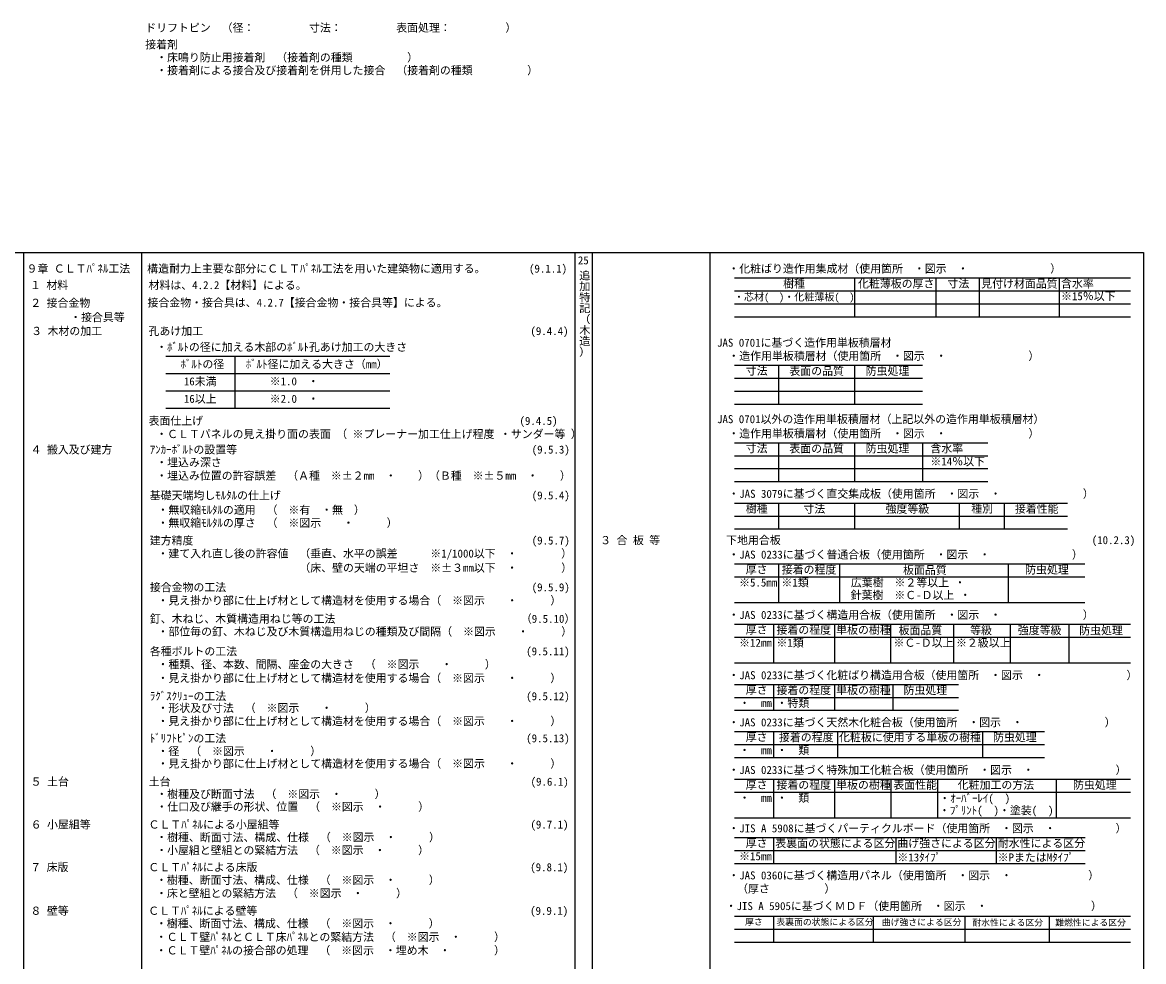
# Model space of a CAD drawing. Units: millimetres on the paper. Extents: x -388 to 614, y -670 to 343.
# Drawn here: x 13.8 to 404.3, y 16.4 to 343.5 of the extents above; entities that cross this region are included whole.
import ezdxf
from ezdxf.enums import TextEntityAlignment as Align

# ---------------------------------------------------------------- set-up
doc = ezdxf.new("R2010")
doc.units = ezdxf.units.MM
doc.layers.add('8-0', color=7, linetype='Continuous')
doc.layers.add('8-8', color=7, linetype='Continuous')
doc.styles.add('@ＭＳ ゴシック', font='')
doc.styles.add('ＭＳ ゴシック', font='')
doc.styles.get('@ＭＳ ゴシック').set_extended_font_data('@MS Gothic')
doc.styles.get('ＭＳ ゴシック').set_extended_font_data('MS Gothic')

msp = doc.modelspace()

# ---------------------------------------------------------------- linework, layer by layer
at = {"layer": '8-0', "color": 4}
for p, q in [((14.254, 263.308), (14.254, -284.192)), ((55.254, 263.308), (55.254, -284.192)), ((212.254, 263.308), (212.254, -268.796)), ((253.254, 263.308), (253.254, -268.796))]:
    msp.add_line(p, q, dxfattribs=at)
at = {"layer": '8-0'}
for p, q in [((206.254, 263.308), (206.254, -284.192)), ((404.254, 263.308), (404.254, -306.608))]:
    msp.add_line(p, q, dxfattribs=at)
msp.add_lwpolyline([(-387.745, -306.608), (-387.745, 263.308), (-74.652, 263.308), (404.254, 263.308)], dxfattribs=at)
at = {"layer": '8-8', "color": 4}
for p, q in [((261.754, 254.506), (399.754, 254.506)), ((303.754, 241.006), (303.754, 254.506)), ((331.984, 241.006), (331.984, 254.506)), ((347.143, 241.006), (347.143, 254.506)), ((374.917, 254.506), (374.917, 241.006)), ((261.754, 250.006), (399.754, 250.006)), ((261.754, 245.506), (399.754, 245.506)), ((261.754, 241.006), (399.754, 241.006)), ((261.754, 224.096), (327.296, 224.096)), ((277.288, 210.596), (277.288, 224.096)), ((303.754, 210.596), (303.754, 224.096)), ((261.754, 219.596), (327.296, 219.596)), ((261.754, 215.096), (327.296, 215.096)), ((261.754, 210.596), (327.296, 210.596)), ((261.754, 197.096), (350.076, 197.096)), ((277.288, 183.596), (277.288, 197.096)), ((303.754, 183.596), (303.754, 197.096)), ((327.296, 197.096), (327.296, 183.596)), ((261.754, 192.596), (350.076, 192.596)), ((261.754, 188.096), (350.076, 188.096)), ((261.754, 183.596), (350.076, 183.596)), ((261.754, 176.096), (377.802, 176.096)), ((277.288, 167.096), (277.288, 176.096)), ((303.754, 167.096), (303.754, 176.096)), ((340.056, 176.096), (340.056, 167.096)), ((355.826, 167.096), (355.826, 176.096)), ((261.754, 171.596), (377.802, 171.596)), ((261.754, 167.096), (377.802, 167.096)), ((261.754, 154.922), (383.747, 154.922)), ((277.272, 141.422), (277.272, 154.922)), ((298.464, 141.422), (298.464, 154.922)), ((357.158, 154.922), (357.158, 141.422)), ((261.754, 150.422), (383.747, 150.422)), ((261.754, 141.422), (383.747, 141.422)), ((261.754, 133.945), (399.754, 133.945)), ((275.538, 120.445), (275.538, 133.945)), ((296.73, 120.445), (296.73, 133.945)), ((316.292, 120.445), (316.292, 133.945)), ((338.067, 133.945), (338.067, 120.445)), ((357.791, 133.945), (357.791, 120.445)), ((378.266, 133.945), (378.266, 120.445)), ((261.754, 129.445), (399.754, 129.445)), ((261.754, 120.445), (399.754, 120.445)), ((261.754, 112.945), (339.754, 112.945)), ((275.538, 103.945), (275.538, 112.945)), ((296.73, 103.945), (296.73, 112.945)), ((317.003, 103.945), (317.003, 112.945)), ((261.754, 108.445), (339.754, 108.445)), ((261.754, 103.945), (339.754, 103.945)), ((261.754, 96.526), (369.754, 96.526)), ((275.538, 87.526), (275.538, 96.526)), ((297.754, 87.526), (297.754, 96.526)), ((348.281, 87.526), (348.281, 96.526)), ((261.754, 92.026), (369.754, 92.026)), ((261.754, 87.526), (369.754, 87.526)), ((261.754, 79.945), (399.754, 79.945)), ((275.538, 66.445), (275.538, 79.945)), ((296.73, 66.445), (296.73, 79.945)), ((316.392, 66.445), (316.392, 79.945)), ((332.553, 66.445), (332.553, 79.945)), ((373.904, 66.445), (373.904, 79.945)), ((261.754, 75.445), (399.754, 75.445)), ((261.754, 66.445), (399.754, 66.445)), ((261.754, 59.62), (383.912, 59.62)), ((275.538, 50.62), (275.538, 59.62)), ((318.048, 50.62), (318.048, 59.62)), ((353, 50.62), (353, 59.62)), ((261.754, 55.12), (383.912, 55.12)), ((261.754, 50.62), (383.912, 50.62)), ((261.754, 32.201), (399.754, 32.201)), ((275.538, 23.201), (275.538, 32.201)), ((310.253, 23.201), (310.253, 32.201)), ((342.167, 23.201), (342.167, 32.201)), ((371.476, 23.201), (371.476, 32.201)), ((261.754, 27.701), (399.754, 27.701)), ((261.754, 23.201), (399.754, 23.201))]:
    msp.add_line(p, q, dxfattribs=at)
at = {"layer": '8-8'}
for p, q in [((63.754, 227.21), (141.754, 227.21)), ((87.754, 227.21), (87.754, 209.21)), ((63.754, 221.21), (141.754, 221.21)), ((63.754, 215.21), (141.754, 215.21)), ((63.754, 209.21), (141.754, 209.21))]:
    msp.add_line(p, q, dxfattribs=at)

# ---------------------------------------------------------------- texts
at = {"layer": '8-0', "style": 'ＭＳ ゴシック'}
for s, p in [('25', (207.259, 258.408)), ('９章 ＣＬＴﾊﾟﾈﾙ工法', (15.278, 255.523)), ('構造耐力上主要な部分にＣＬＴﾊﾟﾈﾙ工法を用いた建築物に適用する。        (9.1.1)', (57.278, 255.523)), ('・化粧ばり造作用集成材（使用箇所\u3000・図示\u3000・\u3000\u3000\u3000\u3000\u3000\u3000\u3000 ）', (259.646, 255.514)), ('材料は、4.2.2【材料】による。', (57.746, 249.768)), ('接合金物・接合具は、4.2.7【接合金物・接合具等】による。', (57.39, 243.682)), ('JAS 0701に基づく造作用単板積層材', (255.718, 229.732)), ('・造作用単板積層材（使用箇所\u3000・図示\u3000・\u3000\u3000\u3000\u3000\u3000\u3000\u3000 ）', (259.646, 225.104)), ('JAS 0701以外の造作用単板積層材（上記以外の造作用単板積層材）', (255.718, 203.096)), ('・造作用単板積層材（使用箇所\u3000・図示\u3000・\u3000\u3000\u3000\u3000\u3000\u3000\u3000 ）', (259.646, 198.104)), ('・JAS 3079に基づく直交集成板（使用箇所\u3000・図示\u3000・\u3000\u3000\u3000\u3000\u3000\u3000\u3000 ）', (259.646, 177.104)), (' ３ 合 板 等', (213.138, 160.93)), ('\u3000下地用合板\u3000\u3000\u3000\u3000\u3000\u3000\u3000\u3000\u3000\u3000\u3000\u3000\u3000\u3000\u3000\u3000\u3000\u3000\u3000\u3000\u3000\u3000\u3000\u3000\u3000\u3000\u3000\u3000 (10.2.3)', (255.102, 160.969)), ('・JAS 0233に基づく普通合板（使用箇所\u3000・図示\u3000・\u3000\u3000\u3000\u3000\u3000\u3000\u3000 ）', (259.646, 155.93)), ('・JAS 0233に基づく構造用合板（使用箇所\u3000・図示\u3000・\u3000\u3000\u3000\u3000\u3000\u3000\u3000 ）', (259.646, 134.93)), ('・JAS 0233に基づく化粧ばり構造用合板（使用箇所\u3000・図示\u3000・\u3000\u3000\u3000\u3000\u3000\u3000\u3000 ）', (259.646, 113.93)), ('・JAS 0233に基づく天然木化粧合板（使用箇所\u3000・図示\u3000・\u3000\u3000\u3000\u3000\u3000\u3000\u3000 ）', (259.646, 97.51)), ('・JAS 0233に基づく特殊加工化粧合板（使用箇所\u3000・図示\u3000・\u3000\u3000\u3000\u3000\u3000\u3000\u3000 ）', (259.646, 80.93)), ('・JIS A 5908に基づくパーティクルボード（使用箇所\u3000・図示\u3000・\u3000\u3000\u3000\u3000\u3000 ）', (259.646, 60.604)), ('・JAS 0360に基づく構造用パネル（使用箇所\u3000・図示\u3000・\u3000\u3000\u3000\u3000\u3000\u3000  ）', (259.635, 44.216)), ('\u3000（厚さ\u3000\u3000\u3000\u3000\u3000）', (258.905, 39.597)), ('・JIS A 5905に基づくＭＤＦ（使用箇所\u3000・図示\u3000・\u3000\u3000 \u3000\u3000 \u3000\u3000\u3000\u3000 ）', (258.7, 33.534))]:
    msp.add_text(s, height=2.786, dxfattribs=at).set_placement(p, align=Align.BOTTOM_LEFT)
at = {"layer": '8-0', "style": '@ＭＳ ゴシック'}
msp.add_text('追加特記（木造）', height=2.786, rotation=270, dxfattribs=at).set_placement((207.359, 257.308), align=Align.BOTTOM_LEFT)
at = {"layer": '8-8', "style": 'ＭＳ ゴシック'}
for s, height, p in [('ドリフトピン\u3000（径：\u3000\u3000\u3000\u3000\u3000寸法：\u3000\u3000\u3000\u3000\u3000表面処理：\u3000\u3000\u3000\u3000\u3000）', 2.786, (56.612, 339.4)), ('接着剤', 2.786, (56.612, 333.571)), ('\u3000・床鳴り防止用接着剤\u3000（接着剤の種類\u3000\u3000\u3000\u3000\u3000）', 2.786, (56.612, 329.071)), ('\u3000・接着剤による接合及び接着剤を併用した接合\u3000（接着剤の種類\u3000\u3000\u3000\u3000\u3000）', 2.786, (56.612, 324.571)), ('１ 材料', 2.786, (16.492, 249.778)), ('樹種', 2.786, (278.731, 250.278)), ('化粧薄板の厚さ', 2.786, (304.82, 250.278)), ('寸法', 2.786, (335.95, 250.355)), ('見付け材面品質', 2.786, (347.704, 250.278)), ('含水率', 2.786, (375.504, 250.278)), ('２ 接合金物', 2.786, (16.561, 243.575)), ('・芯材(\u3000)・化粧薄板(\u3000)', 2.566, (261.599, 245.822)), ('※15％以下', 2.786, (375.504, 245.918)), ('・接合具等', 2.786, (30.463, 238.579)), ('３ 木材の加工', 2.786, (16.89, 233.778)), ('孔あけ加工\u3000\u3000\u3000\u3000\u3000\u3000\u3000\u3000\u3000\u3000\u3000\u3000\u3000\u3000\u3000 \u3000\u3000\u3000\u3000\u3000\u3000\u3000\u3000\u3000\u3000\u3000\u3000\u3000\u3000 (9.4.4)', 2.786, (57.74, 233.778)), ('\u3000・ﾎﾞﾙﾄの径に加える木部のﾎﾞﾙﾄ孔あけ加工の大きさ', 2.786, (56.612, 228.197)), ('ﾎﾞﾙﾄの径', 2.786, (68.917, 222.249)), ('ﾎﾞﾙﾄ径に加える大きさ（mm）', 2.786, (91.599, 222.249)), ('寸法', 2.786, (265.72, 219.945)), ('表面の品質', 2.786, (280.902, 219.868)), ('防虫処理', 2.786, (307.476, 219.868)), ('16未満', 2.786, (70.05, 216.257)), ('※1.0\u3000・\u3000\u3000', 2.786, (99.937, 216.257)), ('16以上', 2.786, (70.059, 210.18)), ('※2.0\u3000・\u3000', 2.786, (99.954, 210.18)), ('表面仕上げ\u3000\u3000\u3000\u3000\u3000\u3000\u3000\u3000\u3000\u3000\u3000\u3000\u3000\u3000 \u3000\u3000\u3000\u3000\u3000\u3000\u3000\u3000\u3000\u3000\u3000\u3000\u3000\u3000 (9.4.5)', 2.786, (57.74, 202.51)), ('\u3000・ＣＬＴパネルの見え掛り面の表面 （ ※プレーナー加工仕上げ程度 ・サンダー等 ）', 2.786, (56.612, 197.903)), ('４ 搬入及び建方', 2.786, (16.667, 192.5)), ('ｱﾝｶｰﾎﾞﾙﾄの設置等\u3000\u3000\u3000\u3000\u3000\u3000\u3000\u3000\u3000\u3000\u3000\u3000\u3000\u3000 \u3000\u3000\u3000\u3000\u3000\u3000\u3000\u3000\u3000\u3000\u3000 \u3000(9.5.3)', 2.786, (58.192, 192.5)), ('寸法', 2.786, (265.72, 192.945)), ('表面の品質', 2.786, (280.902, 192.868)), ('防虫処理', 2.786, (307.476, 192.868)), ('含水率', 2.786, (330.017, 192.868)), ('\u3000・埋込み深さ', 2.786, (56.639, 188.04)), ('※14％以下', 2.786, (330.017, 188.361)), ('\u3000・埋込み位置の許容誤差\u3000（Ａ種\u3000※±２mm\u3000・\u3000\u3000）（Ｂ種\u3000※±５mm\u3000・\u3000\u3000）', 2.786, (56.639, 183.41)), ('基礎天端均しﾓﾙﾀﾙの仕上げ\u3000\u3000\u3000\u3000\u3000\u3000\u3000\u3000\u3000\u3000 \u3000\u3000\u3000\u3000\u3000\u3000\u3000\u3000\u3000\u3000\u3000 \u3000(9.5.4)', 2.786, (58.192, 176.556)), ('樹種', 2.786, (265.72, 171.945)), ('寸法', 2.786, (285.795, 171.868)), ('強度等級', 2.786, (314.406, 171.868)), ('種別', 2.786, (344.257, 171.945)), ('接着性能', 2.786, (359.439, 171.868)), ('\u3000・無収縮ﾓﾙﾀﾙの適用\u3000（\u3000※有\u3000・無\u3000）', 2.786, (57.064, 171.499)), ('\u3000・無収縮ﾓﾙﾀﾙの厚さ\u3000（\u3000※図示\u3000\u3000・\u3000\u3000\u3000）', 2.786, (57.064, 166.972)), ('建方精度\u3000\u3000\u3000\u3000\u3000\u3000\u3000\u3000\u3000\u3000\u3000\u3000\u3000\u3000\u3000\u3000\u3000\u3000 \u3000\u3000\u3000\u3000\u3000\u3000\u3000\u3000\u3000\u3000\u3000 \u3000(9.5.7)', 2.786, (58.192, 160.833)), ('\u3000・建て入れ直し後の許容値\u3000（垂直、水平の誤差\u3000\u3000\u3000※1/1000以下\u3000・\u3000\u3000\u3000\u3000）', 2.786, (57.064, 156.29)), ('\u3000\u3000\u3000\u3000\u3000\u3000\u3000\u3000\u3000\u3000\u3000\u3000\u3000\u3000（床、壁の天端の平坦さ\u3000※±３mm以下\u3000・\u3000\u3000\u3000\u3000）', 2.786, (57.064, 151.326)), ('厚さ', 2.786, (265.72, 150.771)), ('接着の程度', 2.786, (278.255, 150.694)), ('板面品質', 2.786, (320.504, 150.553)), ('防虫処理', 2.786, (363.015, 150.694)), ('接合金物の工法\u3000\u3000 \u3000\u3000\u3000\u3000\u3000\u3000\u3000 \u3000\u3000\u3000\u3000\u3000 \u3000\u3000\u3000\u3000\u3000\u3000\u3000\u3000\u3000\u3000\u3000 \u3000(9.5.9)', 2.786, (58.192, 144.554)), ('※5.5mm', 2.786, (263.399, 146.197)), ('※1類 ', 2.786, (278.15, 146.197)), ('広葉樹\u3000※２等以上 ・\u3000', 2.786, (302.323, 146.2)), ('針葉樹\u3000※Ｃ-Ｄ以上 ・\u3000', 2.786, (302.255, 141.825)), ('\u3000・見え掛かり部に仕上げ材として構造材を使用する場合（\u3000※図示\u3000\u3000・\u3000\u3000\u3000）', 2.786, (57.064, 139.945)), ('釘、木ねじ、木質構造用ねじ等の工法\u3000\u3000\u3000\u3000\u3000\u3000\u3000\u3000\u3000\u3000\u3000\u3000\u3000\u3000\u3000\u3000\u3000（9.5.10）', 2.786, (58.192, 133.57)), ('\u3000・部位毎の釘、木ねじ及び木質構造用ねじの種類及び間隔（\u3000※図示\u3000\u3000・\u3000\u3000\u3000）', 2.786, (57.064, 129.125)), ('厚さ', 2.786, (265.72, 129.793)), ('接着の程度', 2.786, (276.43, 129.717)), ('単板の樹種', 2.786, (297.198, 129.717)), ('板面品質', 2.786, (318.938, 129.576)), ('等級', 2.786, (343.862, 129.576)), ('強度等級', 2.786, (360.465, 129.576)), ('防虫処理', 2.786, (381.844, 129.51)), ('※12mm', 2.786, (263.399, 125.219)), ('※1類', 2.786, (276.417, 125.219)), ('※Ｃ-Ｄ以上', 2.786, (317.172, 125.223)), ('※２級以上', 2.786, (338.925, 125.223)), ('各種ボルトの工法  \u3000\u3000\u3000\u3000\u3000\u3000\u3000 \u3000\u3000\u3000 \u3000\u3000 \u3000\u3000\u3000\u3000\u3000\u3000\u3000\u3000\u3000\u3000\u3000  (9.5.11)', 2.786, (58.192, 122.25)), ('\u3000・種類、径、本数、間隔、座金の大きさ\u3000（\u3000※図示\u3000\u3000・\u3000\u3000\u3000）', 2.786, (57.064, 117.706)), ('\u3000・見え掛かり部に仕上げ材として構造材を使用する場合（\u3000※図示\u3000\u3000・\u3000\u3000\u3000）', 2.786, (57.064, 112.917)), ('ﾗｸﾞｽｸﾘｭｰの工法\u3000  \u3000\u3000\u3000\u3000\u3000\u3000\u3000 \u3000\u3000\u3000 \u3000\u3000 \u3000\u3000\u3000\u3000\u3000\u3000\u3000\u3000\u3000\u3000\u3000  (9.5.12)', 2.786, (58.192, 106.611)), ('厚さ', 2.786, (265.72, 108.793)), ('接着の程度', 2.786, (276.43, 108.717)), ('単板の樹種', 2.786, (297.198, 108.717)), ('防虫処理', 2.786, (320.663, 108.717)), ('\u3000・形状及び寸法\u3000（\u3000※図示\u3000\u3000・\u3000\u3000\u3000）', 2.786, (57.064, 102.503)), ('・\u3000mm', 2.786, (263.399, 104.219)), ('・特類', 2.786, (276.417, 104.219)), ('\u3000・見え掛かり部に仕上げ材として構造材を使用する場合（\u3000※図示\u3000\u3000・\u3000\u3000\u3000）', 2.786, (57.064, 97.923)), ('ﾄﾞﾘﾌﾄﾋﾟﾝの工法\u3000  \u3000\u3000\u3000\u3000\u3000\u3000\u3000 \u3000\u3000\u3000 \u3000\u3000 \u3000\u3000\u3000\u3000\u3000\u3000\u3000\u3000\u3000\u3000\u3000  (9.5.13)', 2.786, (58.192, 91.96)), ('厚さ', 2.786, (265.72, 92.374)), ('接着の程度', 2.786, (277.281, 92.297)), ('化粧板に使用する単板の樹種', 2.786, (298.222, 92.297)), ('防虫処理', 2.786, (351.848, 92.297)), ('\u3000・径\u3000（\u3000※図示\u3000\u3000・\u3000\u3000\u3000）', 2.786, (57.064, 87.463)), ('・\u3000mm', 2.786, (263.399, 87.8)), ('・\u3000類', 2.786, (276.417, 87.8)), ('\u3000・見え掛かり部に仕上げ材として構造材を使用する場合（\u3000※図示\u3000\u3000・\u3000\u3000\u3000）', 2.786, (57.064, 83.141)), ('５ 土台', 2.786, (16.705, 76.853)), ('土台\u3000\u3000\u3000\u3000\u3000\u3000\u3000\u3000\u3000\u3000\u3000\u3000\u3000\u3000\u3000\u3000\u3000\u3000\u3000\u3000 \u3000\u3000\u3000\u3000\u3000\u3000\u3000\u3000\u3000\u3000\u3000 \u3000(9.6.1)', 2.786, (57.8, 76.853)), ('厚さ', 2.786, (265.72, 75.793)), ('接着の程度', 2.786, (276.43, 75.717)), ('単板の樹種', 2.786, (297.198, 75.717)), ('表面性能', 2.786, (317.11, 75.717)), ('化粧加工の方法', 2.786, (339.536, 75.726)), ('防虫処理', 2.786, (379.69, 75.717)), ('\u3000・樹種及び断面寸法\u3000（\u3000※図示\u3000・\u3000\u3000\u3000）', 2.786, (56.672, 72.514)), ('・\u3000類', 2.786, (276.417, 71.219)), ('・ｵｰﾊﾞｰﾚｲ(\u3000)', 2.786, (333.099, 71.059)), ('\u3000・仕口及び継手の形状、位置\u3000（\u3000※図示\u3000・\u3000\u3000\u3000）', 2.786, (56.672, 68.117)), ('・\u3000mm', 2.786, (263.399, 71.219)), ('・ﾌﾟﾘﾝﾄ(\u3000)・塗装(\u3000)', 2.786, (333.012, 66.844)), ('６ 小屋組等', 2.786, (16.701, 61.92)), ('ＣＬＴﾊﾟﾈﾙによる小屋組等\u3000\u3000\u3000\u3000\u3000\u3000\u3000\u3000\u3000\u3000 \u3000\u3000\u3000\u3000\u3000\u3000\u3000\u3000\u3000\u3000\u3000 \u3000(9.7.1)', 2.786, (57.741, 61.92)), ('\u3000・樹種、断面寸法、構成、仕様\u3000（\u3000※図示\u3000・\u3000\u3000\u3000）', 2.786, (56.613, 57.493)), ('厚さ', 2.786, (265.72, 55.468)), ('表裏面の状態による区分', 2.786, (276.003, 55.392)), ('曲げ強さによる区分', 2.786, (318.52, 55.392)), ('耐水性による区分', 2.786, (353.494, 55.392)), ('\u3000・小屋組と壁組との緊結方法\u3000（\u3000※図示\u3000・\u3000\u3000\u3000）', 2.786, (56.613, 52.97)), ('７ 床版', 2.786, (16.566, 47.06)), ('ＣＬＴﾊﾟﾈﾙによる床版\u3000\u3000\u3000\u3000\u3000\u3000\u3000\u3000\u3000\u3000\u3000\u3000 \u3000\u3000\u3000\u3000\u3000\u3000\u3000\u3000\u3000\u3000\u3000 \u3000(9.8.1)', 2.786, (57.676, 47.06)), ('※15mm', 2.786, (263.399, 50.894)), ('※13ﾀｲﾌﾟ', 2.786, (318.52, 50.481)), ('※PまたはMﾀｲﾌﾟ', 2.786, (353.441, 50.481)), ('\u3000・樹種、断面寸法、構成、仕様\u3000（\u3000※図示\u3000・\u3000\u3000\u3000）', 2.786, (56.548, 42.586)), ('\u3000・床と壁組との緊結方法\u3000（\u3000※図示\u3000・\u3000\u3000\u3000）', 2.786, (56.548, 37.982)), ('８ 壁等', 2.786, (16.648, 31.881)), ('ＣＬＴﾊﾟﾈﾙによる壁等\u3000\u3000\u3000\u3000\u3000\u3000\u3000\u3000\u3000\u3000\u3000\u3000 \u3000\u3000\u3000\u3000\u3000\u3000\u3000\u3000\u3000\u3000\u3000 \u3000(9.9.1)', 2.786, (57.629, 31.881)), ('\u3000・樹種、断面寸法、構成、仕様\u3000（\u3000※図示\u3000・\u3000\u3000\u3000）', 2.786, (56.501, 27.474)), ('厚さ', 2.199, (265.477, 28.544)), ('表裏面の状態による区分', 2.199, (276.378, 28.437)), ('曲げ強さによる区分', 2.199, (313.117, 28.375)), ('耐水性による区分', 2.199, (344.637, 28.253)), ('難燃性による区分', 2.199, (373.491, 28.253)), ('\u3000・ＣＬＴ壁ﾊﾟﾈﾙとＣＬＴ床ﾊﾟﾈﾙとの緊結方法\u3000（\u3000※図示\u3000・\u3000\u3000\u3000）', 2.786, (56.459, 22.761)), ('\u3000・ＣＬＴ壁ﾊﾟﾈﾙの接合部の処理\u3000（\u3000※図示\u3000・埋め木\u3000・\u3000\u3000\u3000\u3000）', 2.786, (56.459, 18.087))]:
    msp.add_text(s, height=height, dxfattribs=at).set_placement(p, align=Align.BOTTOM_LEFT)

doc.saveas('drawing.dxf')
